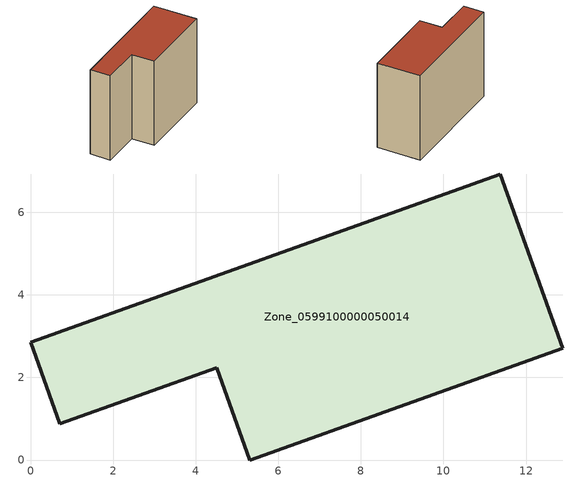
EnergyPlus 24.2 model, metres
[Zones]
Zone_0599100000050014
 floor ground (C_G): 4.51,2.23 0.7,0.88 0,2.85 11.38,6.93 12.89,2.71 5.31,0 z0
 wall outside (C_F): 11.38,6.93 0,2.85 0.7,0.88 4.51,2.23 5.31,0 12.89,2.71 11.38,6.93 z0:9.2
 roof outside (C_R): 5.31,0 12.89,2.71 11.38,6.93 0,2.85 0.7,0.88 4.51,2.23 z9.2
[BUILDING]
Pand.0599100000050014: North Axis=0; Terrain=City; Loads Convergence Tolerance Value=0.04; Temperature Convergence Tolerance Value=0.4; Solar Distribution=FullExterior; Maximum Number of Warmup Days=25; Minimum Number of Warmup Days=1
[Site:Location]
Rotterdam.The.Hague.AP_ZH_NLD Design_Conditions: Latitude=51.96; Longitude=4.45; Time Zone=1; Elevation=-4.5
[SITE:GROUNDTEMPERATURE:BUILDINGSURFACE]
18, 18, 18, 18, 18, 18, 18, 18, 18, 18, 18, 18
[MATERIAL] Thermal Absorptance=0.9; Solar Absorptance=0.7; Visible Absorptance=0.7
Name | Roughness | Thickness | Conductivity | Density | Specific Heat
G.TI.1946 | MediumSmooth | 0.15 | 1 | 540 | 1210
F.TI.1946 | Rough | 0.3 | 0.857143 | 1920 | 840
R.TI.1946 | MediumRough | 0.2 | 0.1 | 1500 | 1000
[CONSTRUCTION]
C_G: G.TI.1946
C_F: F.TI.1946
C_R: R.TI.1946
[ZONE]
Zone_0599100000050014: Type=1; Multiplier=1; Ceiling Height=Autocalculate; Volume=Autocalculate; Floor Area=autocalculate; Part of Total Floor Area=Yes
[ZONEINFILTRATION:DESIGNFLOWRATE]
Infil_Zone_0599100000050014: Zone or ZoneList or Space or SpaceList=Zone_0599100000050014; Schedule=AlwaysOn; Design Flow Rate Calculation Method=Flow/Area; Flow Rate per Floor Area=0.003; Constant Term Coefficient=1; Temperature Term Coefficient=0; Velocity Term Coefficient=0; Velocity Squared Term Coefficient=0
[HVACTEMPLATE:ZONE:IDEALLOADSAIRSYSTEM]
Zone_0599100000050014: Maximum Heating Supply Air Temperature=50; Minimum Cooling Supply Air Temperature=13; Maximum Heating Supply Air Humidity Ratio=0.0156; Minimum Cooling Supply Air Humidity Ratio=0.0077; Heating Limit=NoLimit; Cooling Limit=NoLimit; Dehumidification Control Type=ConstantSensibleHeatRatio; Cooling Sensible Heat Ratio=0.7; Dehumidification Setpoint=60; Humidification Control Type=None; Humidification Setpoint=30; Outdoor Air Method=None; Outdoor Air Flow Rate per Person=0.00944; Outdoor Air Flow Rate per Zone Floor Area=0; Outdoor Air Flow Rate per Zone=0; Demand Controlled Ventilation Type=None; Outdoor Air Economizer Type=NoEconomizer; Heat Recovery Type=None; Sensible Heat Recovery Effectiveness=0.7; Latent Heat Recovery Effectiveness=0.65
[ZONECONTROL:THERMOSTAT]
ThermostatControl_Zone_0599100000050014: Zone or ZoneList=Zone_0599100000050014; Control Type Schedule=DualSetpointControlType; Control 1=Thermostat_Zone_0599100000050014; Temperature Difference Between Cutout And Setpoint=0
[THERMOSTATSETPOINT:DUALSETPOINT]
Thermostat_Zone_0599100000050014: Heating Setpoint Temperature Schedule=HeatingSetpoint_Zone_0599100000050014; Cooling Setpoint Temperature Schedule=CoolingSetpoint_Zone_0599100000050014
[SCHEDULE:COMPACT]
HeatingSetpoint_Zone_0599100000050014: Through: 12/31, For: AllDays, Until: 24:00, 21
CoolingSetpoint_Zone_0599100000050014: Through: 12/31, For: AllDays, Until: 24:00, 24
DualSetpointControlType: Through: 12/31, For: AllDays, Until: 24:00, 4
AlwaysOn: Through: 12/31, For: AllDays, Until: 24:00, 1
